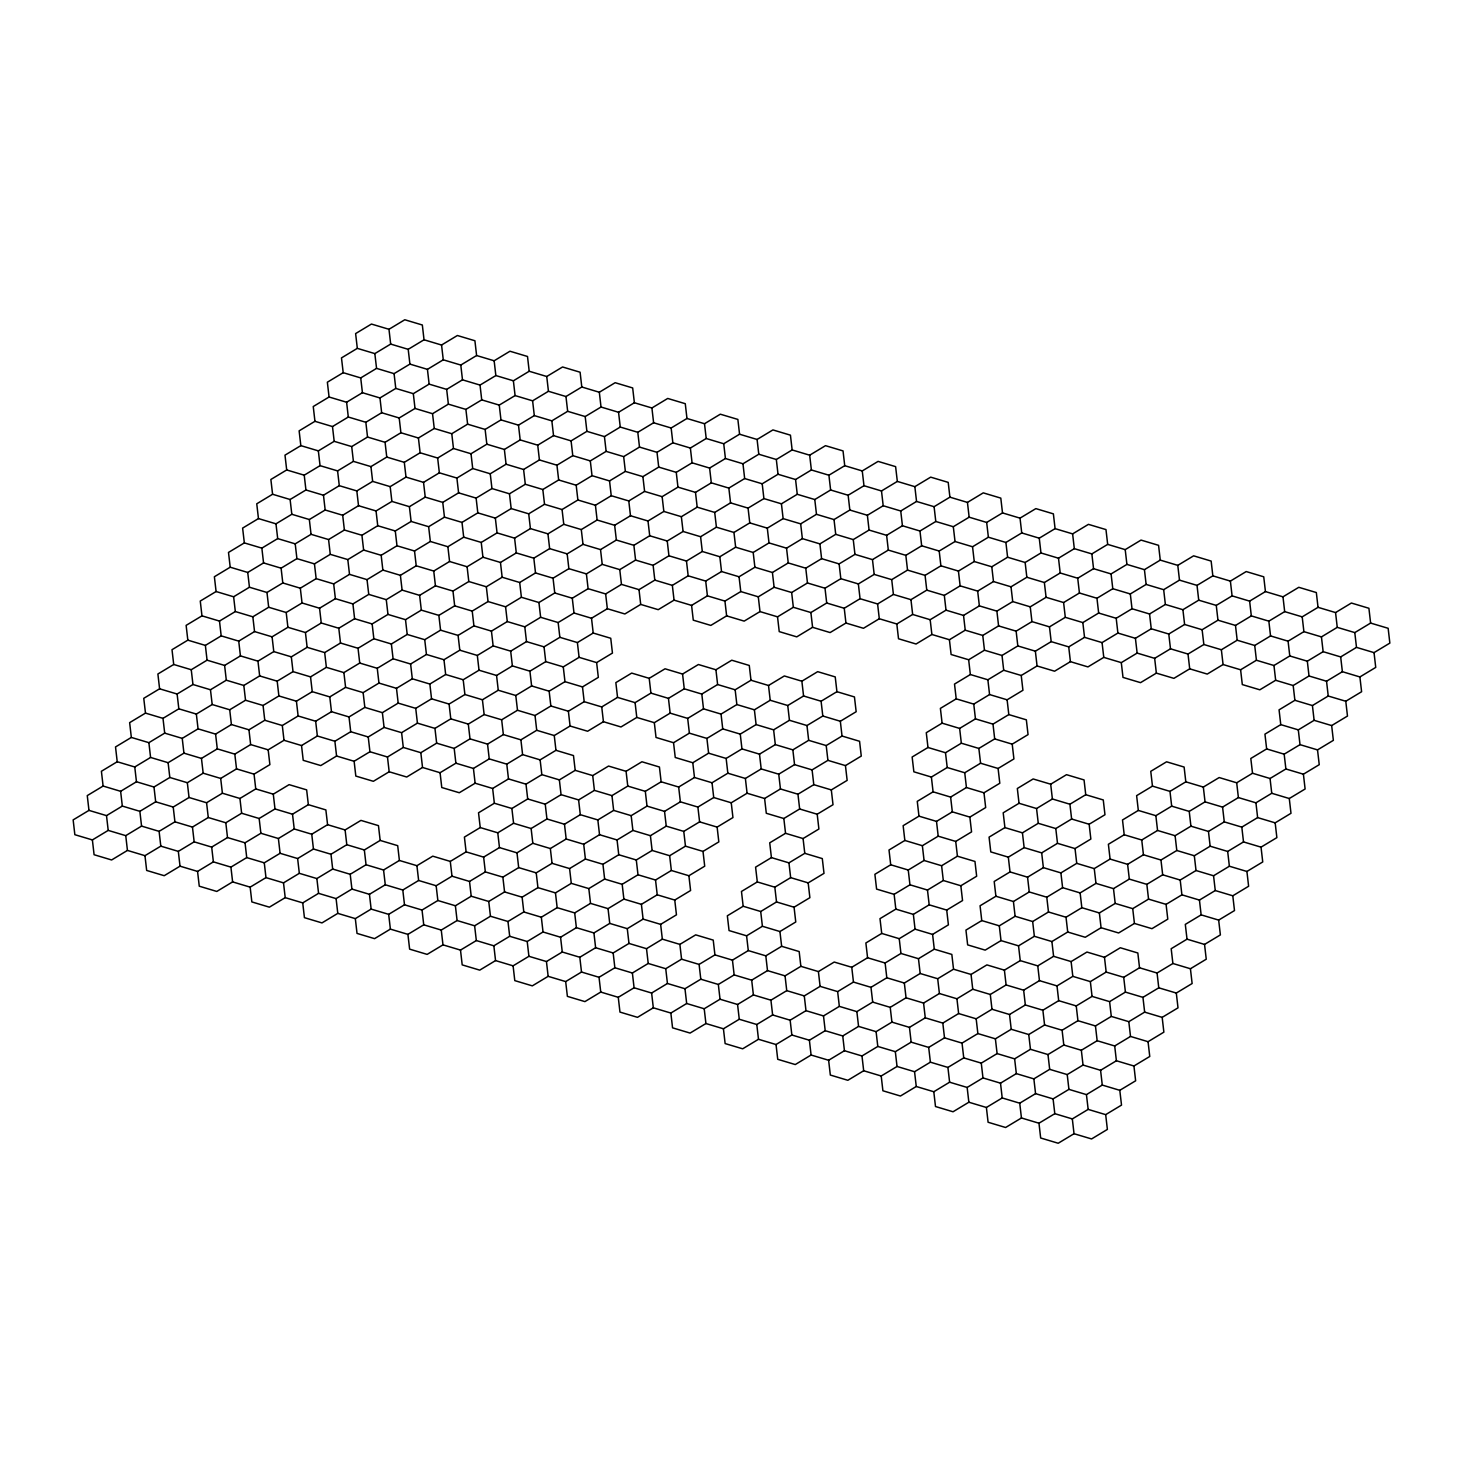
<?xml version="1.0" encoding="UTF-8"?>
<svg xmlns="http://www.w3.org/2000/svg" width="1463" height="1463" viewBox="0 0 1463 1463"><rect width="100%" height="100%" fill="white"/><g stroke="black" fill="none" stroke-linecap="round" stroke-linejoin="round"><path stroke-width="1.5" d="M343.202 372.681L360.721 377.929L376.558 368.383L394.077 373.632L409.914 364.104L427.434 369.353L443.271 359.807L460.79 365.055L476.609 355.527L474.908 340.751L457.389 335.502L441.552 345.03L424.032 339.782L408.195 349.328L390.676 344.079L374.839 353.607L357.319 348.359L341.482 357.905L343.202 372.681L327.365 382.209L329.065 397.003L313.247 406.531L314.947 421.307L299.129 430.853L300.829 445.63L284.992 455.158L286.693 469.952L270.874 479.48L272.575 494.256L256.757 503.802L258.457 518.579L242.62 528.106L244.339 542.901L228.502 552.429L230.203 567.205L214.384 576.751L216.085 591.527L200.266 601.055L201.967 615.85L186.13 625.378L187.831 640.154L172.012 649.7L173.713 664.476L157.894 674.004L159.595 688.799L143.758 698.326L145.477 713.103L129.64 722.649L131.341 737.425L115.522 746.953L117.223 761.748L101.404 771.275L103.105 786.052L87.268 795.598L88.969 810.374L73.15 819.902L74.851 834.696L92.388 839.927L108.207 830.399L125.745 835.647L141.564 826.101L159.101 831.35L174.92 821.822L192.458 827.07L208.276 817.524L225.814 822.773L241.633 813.245L259.152 818.494L274.989 808.948L292.509 814.196L308.346 804.668L325.865 809.917L327.584 824.693L311.747 834.221L294.228 828.972L278.391 838.518L260.871 833.27L245.034 842.798L227.515 837.567L211.678 847.095L194.158 841.847L178.321 851.375L160.802 846.144L144.965 855.672L127.446 850.424L111.609 859.97L94.089 854.721L92.388 839.927M357.319 348.359L355.619 333.582L371.437 324.055L388.975 329.285L404.794 319.757L422.332 325.005L424.032 339.782M329.065 397.003L346.603 402.234L362.422 392.706L379.959 397.954L395.778 388.427L413.316 393.657L429.134 384.129L446.672 389.377L462.491 379.831L480.029 385.08L495.847 375.552L513.385 380.801L529.204 371.255L546.741 376.503L562.56 366.975L580.098 372.224L581.799 387L565.962 396.528L548.442 391.279L532.605 400.825L515.086 395.577L499.249 405.105L481.729 399.874L465.892 409.402L448.373 404.154L432.536 413.7L415.017 408.451L399.198 417.979L381.66 412.731L365.841 422.277L348.304 417.028L332.485 426.556L314.947 421.307M300.829 445.63L318.349 450.878L334.186 441.332L351.705 446.581L367.542 437.053L385.062 442.301L400.899 432.755L418.418 438.004L434.255 428.476L451.774 433.725L467.611 424.179L485.131 429.427L500.968 419.899L518.487 425.148L534.306 415.602L551.844 420.85L567.662 411.322L585.2 416.553L601.019 407.025L618.556 412.273L634.375 402.746L651.913 407.976L667.731 398.448L685.269 403.697L686.97 418.473L671.151 428.001L653.614 422.77L637.795 432.298L620.257 427.05L604.438 436.596L586.901 431.347L571.082 440.875L553.544 435.627L537.726 445.173L520.188 439.924L504.369 449.452L486.832 444.203L471.013 453.749L453.475 448.501L437.656 458.029L420.119 452.78L404.3 462.326L386.762 457.078L370.944 466.606L353.406 461.375L337.587 470.903L320.05 465.655L304.231 475.182L286.693 469.952M476.609 355.527L494.147 360.776L509.965 351.23L527.503 356.478L529.204 371.255M272.575 494.256L290.113 499.505L305.932 489.977L323.469 495.226L339.288 485.679L356.826 490.928L372.644 481.4L390.182 486.63L406.001 477.103L423.538 482.351L439.357 472.823L456.895 478.054L472.714 468.526L490.251 473.774L506.07 464.228L523.589 469.477L539.426 459.949L556.946 465.197L572.783 455.651L590.302 460.9L606.139 451.372L623.659 456.621L639.496 447.075L657.015 452.323L672.852 442.795L690.371 448.044L706.208 438.498L723.728 443.746L739.565 434.218L757.084 439.467L772.921 429.921L790.441 435.169L792.141 449.946L776.323 459.492L758.785 454.243L742.966 463.771L725.429 458.522L709.61 468.069L692.072 462.82L676.253 472.348L658.716 467.099L642.897 476.645L625.359 471.397L609.541 480.925L592.021 475.676L576.184 485.222L558.665 479.974L542.828 489.502L525.308 484.271L509.471 493.799L491.952 488.551L476.115 498.097L458.596 492.848L442.759 502.376L425.239 497.127L409.402 506.673L391.883 501.425L376.046 510.953L358.526 505.704L342.689 515.25L325.17 510.002L309.333 519.53L291.814 514.281L275.977 523.827L258.457 518.579M244.339 542.901L261.859 548.131L277.696 538.603L295.215 543.852L311.052 534.324L328.572 539.554L344.39 530.027L361.928 535.275L377.747 525.729L395.284 530.978L411.103 521.45L428.641 526.698L444.459 517.152L461.997 522.401L477.816 512.873L495.354 518.121L511.172 508.575L528.71 513.824L544.529 504.296L562.066 509.545L577.885 499.999L595.423 505.247L611.241 495.719L628.779 500.949L644.598 491.422L662.136 496.67L677.954 487.142L695.492 492.373L711.311 482.845L728.848 488.093L744.667 478.547L762.205 483.796L778.023 474.268L795.561 479.517L811.38 469.97L828.918 475.219L844.736 465.691L862.256 470.94L878.093 461.394L895.612 466.642L897.331 481.418L881.494 490.965L863.975 485.716L848.138 495.244L830.618 489.995L814.781 499.541L797.262 494.293L781.425 503.821L763.905 498.59L748.068 508.118L730.549 502.87L714.712 512.416L697.193 507.167L681.356 516.695L663.836 511.447L647.999 520.993L630.48 515.744L614.643 525.272L597.123 520.023L581.286 529.569L563.767 524.321L547.948 533.849L530.411 528.6L514.592 538.146L497.054 532.898L481.236 542.426L463.698 537.177L447.879 546.723L430.341 541.475L414.523 551.002L396.985 545.772L381.166 555.3L363.629 550.051L347.81 559.579L330.272 554.349L314.454 563.877L296.916 558.628L281.097 568.174L263.559 562.926L247.741 572.454L230.203 567.205M216.085 591.527L233.623 596.776L249.442 587.23L266.979 592.478L282.798 582.951L300.317 588.199L316.154 578.653L333.674 583.902L349.511 574.374L367.03 579.622L382.867 570.076L400.387 575.325L416.224 565.797L433.743 571.045L449.58 561.499L467.099 566.748L482.936 557.22L500.456 562.45L516.293 552.923L533.812 558.171L549.649 548.625L567.169 553.874L583.006 544.346L600.525 549.594L616.362 540.048L633.881 545.297L649.718 535.769L667.238 541.017L683.075 531.471L700.594 536.72L716.413 527.192L733.951 532.441L749.769 522.894L767.307 528.143L783.126 518.615L800.663 523.864L816.482 514.318L834.02 519.566L849.838 510.038L867.376 515.269L883.195 505.741L900.733 510.989L916.551 501.462L934.089 506.692L949.908 497.164L967.445 502.412L983.264 492.866L1000.802 498.115L1002.502 512.91L986.665 522.437L969.146 517.189L953.309 526.717L935.79 521.486L919.971 531.014L902.433 525.766L886.615 535.312L869.077 530.063L853.258 539.591L835.72 534.342L819.902 543.889L802.364 538.64L786.545 548.168L769.008 542.919L753.189 552.465L735.651 547.217L719.833 556.745L702.295 551.496L686.476 561.042L668.938 555.794L653.12 565.321L635.582 560.091L619.763 569.619L602.226 564.371L586.407 573.898L568.869 568.668L553.051 578.196L535.513 572.947L519.694 582.493L502.156 577.245L486.338 586.773L468.8 581.524L452.981 591.07L435.444 585.822L419.625 595.35L402.106 590.101L386.269 599.647L368.749 594.399L352.912 603.926L335.393 598.678L319.556 608.224L302.036 602.975L286.199 612.503L268.68 607.255L252.843 616.801L235.324 611.552L219.487 621.08L201.967 615.85M581.799 387L599.318 392.249L615.155 382.703L632.674 387.951L634.375 402.746M187.831 640.154L205.369 645.402L221.187 635.875L238.725 641.123L254.544 631.577L272.081 636.826L287.9 627.298L305.438 632.528L321.257 623L338.794 628.249L354.613 618.721L372.151 623.951L387.969 614.423L405.507 619.672L421.326 610.126L438.863 615.374L454.682 605.847L472.22 611.095L488.039 601.549L505.576 606.798L521.395 597.27L538.933 602.518L554.751 592.972L572.289 598.221L588.108 588.693L605.645 593.941L621.464 584.395L639.002 589.644L654.821 580.116L672.34 585.365L688.177 575.819L705.696 581.067L721.533 571.539L739.053 576.769L754.89 567.242L772.409 572.49L788.246 562.944L805.766 568.193L821.603 558.665L839.122 563.913L854.959 554.367L872.478 559.616L888.315 550.088L905.835 555.337L921.672 545.79L939.191 551.039L955.028 541.511L972.548 546.76L988.385 537.214L1005.904 542.462L1021.741 532.934L1039.26 538.183L1055.079 528.637L1072.617 533.885L1088.435 524.357L1105.973 529.588L1107.674 544.382L1091.855 553.91L1074.317 548.662L1058.499 558.208L1040.961 552.959L1025.142 562.487L1007.605 557.238L991.786 566.784L974.248 561.536L958.43 571.064L940.892 565.815L925.073 575.361L907.535 570.113L891.717 579.641L874.179 574.41L858.36 583.938L840.823 578.69L825.004 588.217L807.466 582.987L791.648 592.515L774.11 587.266L758.291 596.813L740.772 591.564L724.935 601.092L707.415 595.843L691.578 605.389L674.059 600.141L658.222 609.669L640.703 604.42L624.866 613.966L607.346 608.718L591.509 618.246L573.99 612.997L558.153 622.543L540.633 617.295L524.796 626.822L507.277 621.574L491.44 631.12L473.921 625.871L458.084 635.399L440.564 630.169L424.727 639.697L407.208 634.448L391.371 643.994L373.851 638.746L358.033 648.274L340.495 643.025L324.676 652.571L307.139 647.323L291.32 656.85L273.782 651.602L257.963 661.148L240.426 655.899L224.607 665.427L207.069 660.179L191.251 669.725L173.713 664.476M159.595 688.799L177.114 694.029L192.951 684.501L210.471 689.75L226.308 680.204L243.827 685.452L259.664 675.924L277.184 681.173L293.021 671.627L310.54 676.875L326.377 667.347L343.896 672.596L359.733 663.05L377.253 668.298L393.09 658.771L410.609 664.019L426.446 654.473L443.966 659.722L459.803 650.194L477.322 655.442L493.141 645.896L510.678 651.145L526.497 641.617L544.035 646.847L559.854 637.319L577.391 642.568L593.21 633.04L610.748 638.27L612.448 653.065L596.63 662.593L579.092 657.344L563.273 666.89L545.736 661.642L529.917 671.17L512.379 665.921L496.56 675.467L479.023 670.219L463.204 679.746L445.666 674.498L429.848 684.044L412.31 678.795L396.491 688.323L378.954 683.075L363.135 692.621L345.597 687.372L329.778 696.9L312.241 691.67L296.422 701.198L278.884 695.949L263.066 705.477L245.528 700.247L229.709 709.774L212.19 704.526L196.353 714.072L178.833 708.824L162.996 718.351L145.477 713.103M131.341 737.425L148.879 742.674L164.697 733.128L182.235 738.376L198.054 728.848L215.591 734.097L231.41 724.551L248.948 729.799L264.766 720.271L282.304 725.52L298.123 715.974L315.661 721.222L331.479 711.695L349.017 716.943L364.836 707.397L382.373 712.646L398.192 703.118L415.73 708.348L431.548 698.82L449.086 704.069L464.905 694.523L482.424 699.771L498.261 690.243L515.781 695.492L531.618 685.946L549.137 691.194L564.974 681.667L582.493 686.915L598.33 677.369L596.63 662.593M117.223 761.748L134.761 766.978L150.579 757.45L168.117 762.698L183.936 753.152L201.455 758.401L217.292 748.873L234.812 754.122L250.648 744.576L268.168 749.824L284.005 740.296L301.524 745.545L317.361 735.999L334.881 741.247L350.718 731.719L368.237 736.968L384.074 727.422L401.594 732.67L417.43 723.143L434.95 728.391L450.787 718.845L468.306 724.094L484.143 714.566L501.663 719.796L517.5 710.268L535.019 715.517L550.856 705.989L568.376 711.219L584.194 701.691L601.732 706.94L617.551 697.394L635.088 702.642L650.907 693.115L668.445 698.363L684.263 688.817L701.801 694.065L717.62 684.538L735.158 689.786L750.976 680.24L768.514 685.489L784.333 675.961L801.87 681.209L817.689 671.663L835.227 676.912L836.927 691.688L821.09 701.234L803.571 695.986L787.752 705.513L770.215 700.265L754.396 709.811L736.858 704.563L721.04 714.09L703.502 708.842L687.683 718.388L670.145 713.139L654.327 722.667L636.789 717.437L620.97 726.965L603.433 721.716L587.614 731.244L570.076 726.014L554.258 735.542L536.72 730.293L520.901 739.839L503.363 734.591L487.545 744.118L470.007 738.87L454.188 748.416L436.651 743.167L420.832 752.695L403.294 747.447L387.476 756.993L369.938 751.744L354.119 761.272L336.581 756.024L320.763 765.57L303.225 760.321L301.524 745.545M686.97 418.473L704.508 423.721L720.326 414.194L737.864 419.424L739.565 434.218M103.105 786.052L120.624 791.3L136.461 781.772L153.981 787.021L169.818 777.475L187.337 782.723L203.174 773.196L220.694 778.426L236.531 768.898L254.05 774.146L269.887 764.619L268.168 749.824M88.969 810.374L106.506 815.623L122.325 806.076L139.863 811.325L155.681 801.797L173.219 807.046L189.038 797.5L206.576 802.748L222.394 793.22L239.932 798.469L255.751 788.923L273.288 794.171L289.107 784.643L306.645 789.874L308.346 804.668M792.141 449.946L809.679 455.194L825.498 445.666L843.035 450.915L844.736 465.691M197.56 871.418L199.261 886.194L216.798 891.442L232.617 881.896L250.155 887.145L265.973 877.617L283.511 882.866L299.33 873.32L316.868 878.568L332.686 869.04L350.206 874.289L366.043 864.743L383.562 869.991L399.399 860.463L397.698 845.669L380.161 840.42L364.342 849.966L346.804 844.718L330.985 854.246L313.448 849.015L297.629 858.543L280.091 853.295L264.273 862.823L246.735 857.592L230.916 867.12L213.379 861.872L197.56 871.418L180.022 866.169L164.203 875.697L146.666 870.448L144.965 855.672M440.07 772.72L441.771 787.515L459.291 792.745L475.128 783.217L492.647 788.466L508.484 778.919L526.003 784.168L541.84 774.64L559.36 779.889L575.197 770.343L573.478 755.566L555.958 750.318L540.121 759.864L522.602 754.615L506.783 764.143L489.245 758.895L473.427 768.441L455.889 763.192L440.07 772.72L422.533 767.472L406.714 777.018L389.176 771.769L373.358 781.297L355.82 776.067L354.119 761.272M327.584 824.693L345.103 829.942L360.94 820.396L378.46 825.644L380.161 840.42M897.331 481.418L914.85 486.667L930.687 477.139L948.207 482.388L949.908 497.164M777.53 616.837L779.23 631.614L796.75 636.862L812.587 627.316L830.106 632.565L845.943 623.037L863.463 628.285L879.3 618.739L896.819 623.988L912.656 614.46L930.175 619.709L946.012 610.162L963.532 615.411L979.369 605.883L996.888 611.132L1012.725 601.586L1030.245 606.834L1046.082 597.306L1063.601 602.537L1079.438 593.009L1096.957 598.257L1112.794 588.711L1130.314 593.96L1146.132 584.432L1163.67 589.68L1179.489 580.134L1197.027 585.383L1212.845 575.855L1211.145 561.079L1193.625 555.83L1177.788 565.358L1160.269 560.11L1144.432 569.656L1126.912 564.407L1111.075 573.935L1093.556 568.686L1077.719 578.232L1060.2 572.984L1044.363 582.512L1026.843 577.263L1011.006 586.809L993.487 581.561L977.668 591.089L960.13 585.858L944.312 595.386L926.774 590.138L910.955 599.665L893.418 594.435L877.599 603.963L860.061 598.714L844.242 608.261L826.705 603.012L810.886 612.54L793.348 607.291L777.53 616.837L759.992 611.589L744.173 621.117L726.636 615.868L710.817 625.414L693.279 620.166L691.578 605.389M836.927 691.688L854.447 696.937L856.166 711.713L840.329 721.259L822.809 716.01L806.973 725.538L789.453 720.29L773.616 729.836L756.097 724.587L740.26 734.115L722.74 728.885L706.903 738.413L689.384 733.164L673.547 742.71L675.248 757.487L692.785 762.735L708.604 753.189L726.142 758.437L741.96 748.91L759.498 754.158L775.317 744.612L792.855 749.861L808.673 740.333L826.211 745.563L842.03 736.035L859.567 741.284L861.268 756.06L845.449 765.606L847.15 780.382L831.313 789.91L813.794 784.662L797.957 794.208L780.437 788.959L764.6 798.487L747.081 793.239L731.244 802.785L732.945 817.561L717.126 827.107L718.827 841.883L703.008 851.411L685.47 846.163L669.652 855.709L652.114 850.46L636.295 859.988L618.758 854.739L602.939 864.286L585.401 859.037L569.582 868.565L552.045 863.335L536.226 872.862L518.688 867.614L502.87 877.142L485.332 871.911L469.513 881.439L451.994 876.191L436.157 885.737L418.637 880.488L402.8 890.016L385.281 884.768L369.444 894.314L351.925 889.065L336.088 898.593L318.568 893.344L302.731 902.89L285.212 897.642L269.375 907.17L251.855 901.921L250.155 887.145M617.551 697.394L615.85 682.618L631.687 673.09L649.206 678.338L665.043 668.792L682.563 674.041L698.4 664.513L715.919 669.761L731.756 660.215L749.275 665.464L750.976 680.24M845.449 765.606L827.912 760.358L812.093 769.885L794.555 764.637L778.737 774.183L761.199 768.935L745.38 778.462L727.843 773.214L712.024 782.76L694.486 777.511L678.667 787.039L661.13 781.791L645.311 791.337L627.773 786.088L611.955 795.616L594.417 790.386L578.598 799.914L561.061 794.665L545.242 804.193L527.704 798.963L511.885 808.49L494.348 803.242L478.529 812.788L480.23 827.564L464.411 837.092L466.112 851.868L450.275 861.414L432.755 856.166L416.918 865.694L399.399 860.463M703.008 851.411L704.709 866.187L688.89 875.734L671.352 870.485L655.534 880.013L637.996 874.783L622.177 884.31L604.64 879.062L588.821 888.59L571.283 883.359L555.465 892.887L537.927 887.639L522.108 897.185L504.57 891.936L488.752 901.464L471.214 896.216L455.395 905.762L437.858 900.513L422.039 910.041L404.501 904.792L388.683 914.338L371.145 909.09L355.326 918.618L337.788 913.369L321.97 922.915L304.432 917.667L302.731 902.89M480.23 827.564L497.767 832.813L513.586 823.267L531.124 828.515L546.943 818.987L564.48 824.236L580.299 814.69L597.837 819.938L613.655 810.411L631.175 815.659L647.012 806.113L664.531 811.362L680.368 801.834L697.888 807.064L713.725 797.536L731.244 802.785M575.197 770.343L592.716 775.591L608.553 766.063L626.073 771.312L641.91 761.766L659.429 767.014L661.13 781.791M1002.502 512.91L1020.022 518.14L1035.859 508.612L1053.378 513.86L1055.079 528.637M466.112 851.868L483.631 857.117L499.468 847.589L516.988 852.838L532.825 843.291L550.344 848.54L566.181 839.012L583.7 844.261L599.537 834.715L617.057 839.963L632.894 830.435L650.413 835.684L666.25 826.138L683.77 831.386L699.607 821.859L717.126 827.107M688.89 875.734L690.591 890.51L674.754 900.056L657.234 894.807L641.397 904.335L623.878 899.087L608.041 908.633L590.522 903.384L574.685 912.912L557.165 907.663L541.328 917.21L523.809 911.961L507.972 921.489L490.452 916.24L474.615 925.786L457.096 920.538L441.259 930.066L423.74 924.817L407.921 934.363L390.383 929.115L374.565 938.643L357.027 933.412L355.326 918.618M949.414 639.733L951.115 654.51L968.652 659.758L984.471 650.212L1002.009 655.461L1017.827 645.933L1035.365 651.181L1051.184 641.635L1068.722 646.884L1084.54 637.356L1102.06 642.604L1117.897 633.058L1135.416 638.307L1151.253 628.779L1168.772 634.028L1184.609 624.482L1202.129 629.73L1217.966 620.202L1235.485 625.433L1251.322 615.905L1268.842 621.153L1284.679 611.625L1302.198 616.856L1318.035 607.328L1316.334 592.552L1298.797 587.303L1282.978 596.831L1265.44 591.582L1249.621 601.128L1232.084 595.88L1216.265 605.408L1198.727 600.177L1182.909 609.705L1165.371 604.457L1149.552 613.985L1132.015 608.754L1116.196 618.282L1098.658 613.034L1082.839 622.58L1065.302 617.331L1049.483 626.859L1031.945 621.61L1016.127 631.156L998.589 625.908L982.77 635.436L965.233 630.187L949.414 639.733L931.876 634.485L916.057 644.013L898.52 638.764L896.819 623.988M674.754 900.056L676.455 914.832L660.636 924.36L643.098 919.111L627.28 928.658L609.742 923.409L593.923 932.937L576.385 927.688L560.567 937.234L543.029 931.986L527.21 941.514L509.691 936.283L493.854 945.811L476.335 940.563L460.498 950.09L442.978 944.86L427.141 954.388L409.622 949.14L407.921 934.363M1107.674 544.382L1125.212 549.631L1141.03 540.085L1158.568 545.333L1160.269 560.11M513.092 965.836L514.793 980.612L532.313 985.861L548.15 976.333L565.669 981.582L581.506 972.035L599.025 977.284L614.862 967.756L632.382 973.005L648.219 963.459L665.738 968.707L681.575 959.179L699.095 964.41L714.932 954.882L713.231 940.106L695.693 934.857L679.874 944.385L662.337 939.136L646.518 948.682L628.98 943.434L613.162 952.962L595.624 947.731L579.805 957.259L562.267 952.011L546.449 961.538L528.911 956.308L513.092 965.836L495.555 960.588L479.736 970.134L462.198 964.885L460.498 950.09M1121.298 662.629L1122.999 677.406L1140.537 682.654L1156.355 673.126L1173.893 678.357L1189.712 668.829L1207.249 674.077L1223.068 664.531L1240.606 669.78L1256.424 660.252L1273.962 665.5L1289.781 655.954L1307.319 661.203L1323.137 651.675L1340.675 656.924L1356.494 647.378L1374.031 652.626L1389.85 643.098L1388.149 628.304L1370.612 623.073L1354.793 632.601L1337.255 627.353L1321.436 636.899L1303.899 631.65L1288.08 641.178L1270.542 635.93L1254.724 645.476L1237.186 640.227L1221.367 649.755L1203.848 644.506L1188.011 654.052L1170.491 648.804L1154.654 658.332L1137.135 653.083L1121.298 662.629L1103.779 657.381L1087.942 666.909L1070.422 661.66L1054.585 671.206L1037.066 665.958L1021.229 675.485L1003.709 670.255L987.872 679.783L970.353 674.534L954.516 684.081L956.217 698.857L940.398 708.385L942.099 723.161L926.28 732.707L927.981 747.483L912.144 757.011L913.863 771.806L931.382 777.054L947.219 767.508L964.739 772.757L980.576 763.229L998.095 768.477L1013.914 758.931L1012.213 744.155L1028.05 734.609L1026.349 719.833L1008.812 714.584L992.993 724.13L975.455 718.882L959.637 728.409L942.099 723.161M764.6 798.487L766.301 813.282L783.839 818.512L799.658 808.984L817.195 814.233L833.014 804.705L831.313 789.91M956.217 698.857L973.755 704.105L989.573 694.559L1007.111 699.808L1022.93 690.28L1021.229 675.485M817.195 814.233L818.896 829.009L803.077 838.555L785.54 833.307L769.721 842.834L771.422 857.611L755.585 867.157L757.304 881.933L741.467 891.461L743.167 906.255L727.349 915.783L729.049 930.559L746.587 935.808L762.406 926.28L779.925 931.529L795.762 921.983L794.062 907.206L809.88 897.679L808.179 882.884L823.998 873.356L822.297 858.58L804.778 853.331L788.941 862.859L771.422 857.611M927.981 747.483L945.5 752.732L961.337 743.204L978.857 748.434L994.694 738.906L1012.213 744.155M1212.845 575.855L1230.383 581.104L1246.202 571.558L1263.739 576.806L1265.44 591.582M618.264 997.309L619.965 1012.085L637.502 1017.334L653.321 1007.806L670.859 1013.054L686.677 1003.508L704.215 1008.757L720.034 999.229L737.571 1004.478L753.39 994.931L770.928 1000.18L786.747 990.652L804.284 995.901L820.103 986.355L837.641 991.603L853.459 982.075L870.979 987.324L886.816 977.778L904.335 983.026L920.172 973.498L937.692 978.729L953.529 969.201L951.828 954.425L934.29 949.176L918.471 958.704L900.934 953.455L885.115 963.001L867.577 957.753L851.759 967.281L834.221 962.051L818.402 971.578L800.864 966.33L785.046 975.858L767.508 970.627L751.689 980.155L734.152 974.907L718.333 984.453L700.795 979.204L684.977 988.732L667.439 983.483L651.62 993.03L634.082 987.781L618.264 997.309L600.744 992.06L584.907 1001.606L567.388 996.358L565.669 981.582M757.304 881.933L774.823 887.181L790.66 877.635L808.179 882.884M998.095 768.477L999.796 783.254L983.977 792.781L966.44 787.533L950.621 797.079L933.083 791.83L917.264 801.358L918.965 816.153L903.146 825.681L904.847 840.457L889.01 850.003L890.711 864.779L874.892 874.307L876.593 889.102L894.131 894.332L909.949 884.804L927.487 890.053L943.306 880.507L960.844 885.755L976.662 876.227L974.961 861.451L957.424 856.202L941.605 865.73L924.067 860.482L908.249 870.028L890.711 864.779M743.167 906.255L760.705 911.504L776.524 901.958L794.062 907.206M918.965 816.153L936.503 821.383L952.322 811.855L969.859 817.104L985.678 807.558L983.977 792.781M714.932 954.882L732.451 960.13L748.288 950.584L765.807 955.833L781.644 946.305L799.164 951.553L800.864 966.33M904.847 840.457L922.367 845.705L938.204 836.178L955.723 841.426L971.56 831.88L969.859 817.104M1019.034 803.278L1003.197 812.806L1004.916 827.601L989.079 837.129L990.78 851.905L1008.318 857.153L1024.137 847.626L1041.674 852.874L1057.493 843.328L1075.031 848.577L1090.849 839.049L1089.149 824.254L1104.967 814.726L1103.267 799.95L1085.747 794.702L1069.91 804.229L1052.391 798.981L1036.554 808.527L1019.034 803.278L1017.334 788.502L1033.152 778.956L1050.69 784.205L1066.509 774.677L1084.046 779.925L1085.747 794.702M1318.035 607.328L1335.554 612.576L1351.391 603.03L1368.911 608.279L1370.612 623.073M1374.031 652.626L1375.732 667.402L1359.895 676.948L1361.596 691.725L1345.777 701.252L1347.478 716.047L1331.659 725.575L1333.36 740.351L1317.523 749.897L1319.242 764.674L1303.405 774.201L1305.106 788.996L1289.287 798.524L1290.988 813.3L1275.169 822.846L1276.87 837.622L1261.033 847.15L1262.734 861.945L1246.915 871.473L1248.616 886.249L1232.797 895.795L1234.498 910.571L1218.661 920.099L1220.38 934.894L1204.543 944.421L1206.244 959.198L1190.425 968.744L1172.887 963.495L1157.068 973.023L1139.531 967.775L1123.712 977.321L1106.174 972.072L1090.356 981.6L1072.818 976.37L1056.999 985.897L1039.462 980.649L1023.643 990.177L1006.105 984.946L990.286 994.474L972.749 989.226L956.93 998.772L939.411 993.523L923.574 1003.051L906.054 997.803L890.217 1007.349L872.698 1002.1L856.861 1011.628L839.341 1006.379L823.504 1015.925L805.985 1010.677L790.148 1020.205L772.629 1014.956L756.792 1024.502L739.272 1019.254L723.435 1028.782L705.916 1023.533L690.079 1033.079L672.559 1027.831L670.859 1013.054M960.844 885.755L962.544 900.55L946.707 910.077L929.188 904.829L913.351 914.375L895.831 909.126L879.995 918.654L881.714 933.431L865.877 942.977L867.577 957.753M1004.916 827.601L1022.436 832.831L1038.273 823.303L1055.792 828.552L1071.629 819.006L1089.149 824.254M1359.895 676.948L1342.376 671.7L1326.539 681.228L1309.019 675.979L1293.182 685.525L1275.663 680.277L1259.826 689.804L1242.306 684.574L1240.606 669.78M881.714 933.431L899.233 938.679L915.052 929.151L932.589 934.4L948.408 924.854L946.707 910.077M1261.033 847.15L1243.513 841.92L1227.676 851.448L1210.157 846.199L1194.32 855.745L1176.801 850.497L1160.964 860.025L1143.444 854.776L1127.607 864.322L1110.088 859.074L1094.251 868.601L1076.731 863.353L1060.894 872.899L1043.375 867.65L1027.556 877.178L1010.019 871.93L994.2 881.476L995.901 896.252L980.064 905.78L981.764 920.574L965.946 930.102L967.646 944.879L985.184 950.127L1001.003 940.599L1018.541 945.848L1034.359 936.302L1051.897 941.55L1067.716 932.022L1085.253 937.271L1101.072 927.725L1118.61 932.973L1134.428 923.446L1151.948 928.676L1167.785 919.148L1166.084 904.372L1181.903 894.826L1199.441 900.074L1215.259 890.546L1232.797 895.795M1303.405 774.201L1285.886 768.971L1270.049 778.499L1252.529 773.25L1236.692 782.796L1219.173 777.548L1203.336 787.076L1185.816 781.827L1169.979 791.373L1152.46 786.125L1136.623 795.653L1138.324 810.429L1122.505 819.975L1124.206 834.751L1108.387 844.279L1110.088 859.074M1345.777 701.252L1328.239 696.022L1312.421 705.55L1294.883 700.302L1279.064 709.848L1280.765 724.624L1264.946 734.152L1266.647 748.928L1250.81 758.474L1252.529 773.25M1190.425 968.744L1192.126 983.52L1176.307 993.048L1158.769 987.818L1142.95 997.345L1125.413 992.097L1109.594 1001.625L1092.056 996.394L1076.238 1005.922L1058.7 1000.674L1042.881 1010.22L1025.344 1004.971L1009.525 1014.499L991.987 1009.251L976.168 1018.797L958.631 1013.548L942.812 1023.076L925.274 1017.827L909.456 1027.373L891.918 1022.125L876.099 1031.653L858.562 1026.404L842.743 1035.95L825.205 1030.702L809.386 1040.23L791.849 1034.999L776.03 1044.527L758.492 1039.279L742.674 1048.806L725.136 1043.576L723.435 1028.782M995.901 896.252L1013.42 901.501L1029.257 891.955L1046.776 897.203L1062.613 887.675L1080.133 892.924L1095.97 883.378L1113.489 888.626L1129.326 879.098L1146.846 884.347L1162.683 874.801L1180.202 880.049L1196.021 870.522L1213.559 875.77L1229.377 866.224L1246.915 871.473M1138.324 810.429L1155.861 815.677L1171.68 806.15L1189.218 811.398L1205.037 801.852L1222.574 807.101L1238.393 797.573L1255.931 802.821L1271.749 793.275L1289.287 798.524M1280.765 724.624L1298.303 729.872L1314.121 720.326L1331.659 725.575M981.764 920.574L999.302 925.823L1015.121 916.277L1032.659 921.525L1048.477 911.998L1066.015 917.228L1081.834 907.7L1099.371 912.949L1115.19 903.421L1132.728 908.651L1148.546 899.123L1166.084 904.372M1124.206 834.751L1141.743 840L1157.562 830.472L1175.1 835.702L1190.919 826.174L1208.456 831.423L1224.275 821.877L1241.813 827.125L1257.631 817.598L1275.169 822.846M1266.647 748.928L1284.167 754.177L1300.004 744.649L1317.523 749.897M1176.307 993.048L1178.008 1007.842L1162.171 1017.37L1144.651 1012.122L1128.814 1021.668L1111.295 1016.419L1095.458 1025.947L1077.938 1020.699L1062.101 1030.245L1044.582 1024.996L1028.745 1034.524L1011.226 1029.275L995.389 1038.821L977.869 1033.573L962.032 1043.101L944.513 1037.852L928.694 1047.398L911.156 1042.15L895.338 1051.678L877.8 1046.447L861.981 1055.975L844.444 1050.727L828.625 1060.254L811.087 1055.024L795.269 1064.552L777.731 1059.303L776.03 1044.527M953.529 969.201L971.048 974.449L986.885 964.903L1004.404 970.152L1020.241 960.624L1037.761 965.873L1053.598 956.327L1071.117 961.575L1086.954 952.047L1104.474 957.296L1120.311 947.75L1137.83 952.998L1139.531 967.775M1162.171 1017.37L1163.871 1032.147L1148.053 1041.693L1130.515 1036.444L1114.696 1045.972L1097.159 1040.723L1081.34 1050.269L1063.802 1045.021L1047.983 1054.549L1030.464 1049.3L1014.627 1058.846L997.108 1053.598L981.271 1063.126L963.751 1057.895L947.914 1067.423L930.395 1062.175L914.558 1071.721L897.038 1066.472L881.201 1076L863.682 1070.751L847.845 1080.297L830.326 1075.049L828.625 1060.254M1148.053 1041.693L1149.753 1056.469L1133.935 1065.997L1116.397 1060.766L1100.578 1070.294L1083.041 1065.046L1067.222 1074.574L1049.684 1069.343L1033.866 1078.871L1016.328 1073.623L1000.509 1083.169L982.971 1077.92L967.153 1087.448L949.615 1082.199L933.796 1091.745L916.259 1086.497L900.44 1096.025L882.902 1090.776L881.201 1076M1218.661 920.099L1201.141 914.869L1185.304 924.397L1187.023 939.173L1171.186 948.719L1172.887 963.495M1133.935 1065.997L1135.635 1080.791L1119.798 1090.319L1102.279 1085.071L1086.442 1094.617L1068.923 1089.368L1053.086 1098.896L1035.566 1093.647L1019.729 1103.193L1002.21 1097.945L986.391 1107.473L968.853 1102.224L953.035 1111.77L935.497 1106.522L933.796 1091.745M1119.798 1090.319L1121.518 1105.095L1105.681 1114.641L1088.161 1109.393L1072.324 1118.921L1054.805 1113.672L1038.968 1123.218L1021.448 1117.97L1005.611 1127.498L988.092 1122.249L986.391 1107.473M1105.681 1114.641L1107.381 1129.418L1091.563 1138.946L1074.025 1133.715L1058.206 1143.243L1040.668 1137.995L1038.968 1123.218M673.547 742.71L656.027 737.462L654.327 722.667M1187.023 939.173L1204.543 944.421M1354.793 632.601L1356.494 647.378M1335.554 612.576L1337.255 627.353M1340.675 656.924L1342.376 671.7M1321.436 636.899L1323.137 651.675M1326.539 681.228L1328.239 696.022M1302.198 616.856L1303.899 631.65M1307.319 661.203L1309.019 675.979M1312.421 705.55L1314.121 720.326M1282.978 596.831L1284.679 611.625M1288.08 641.178L1289.781 655.954M1293.182 685.525L1294.883 700.302M1298.303 729.872L1300.004 744.649M1268.842 621.153L1270.542 635.93M1273.962 665.5L1275.663 680.277M1284.167 754.177L1285.886 768.971M1249.621 601.128L1251.322 615.905M1254.724 645.476L1256.424 660.252M1270.049 778.499L1271.749 793.275M1230.383 581.104L1232.084 595.88M1235.485 625.433L1237.186 640.227M1255.931 802.821L1257.631 817.598M1216.265 605.408L1217.966 620.202M1221.367 649.755L1223.068 664.531M1236.692 782.796L1238.393 797.573M1241.813 827.125L1243.513 841.92M1197.027 585.383L1198.727 600.177M1202.129 629.73L1203.848 644.506M1222.574 807.101L1224.275 821.877M1227.676 851.448L1229.377 866.224M1177.788 565.358L1179.489 580.134M1182.909 609.705L1184.609 624.482M1188.011 654.052L1189.712 668.829M1203.336 787.076L1205.037 801.852M1208.456 831.423L1210.157 846.199M1213.559 875.77L1215.259 890.546M1163.67 589.68L1165.371 604.457M1168.772 634.028L1170.491 648.804M1185.816 781.827L1184.116 767.051L1166.578 761.802L1150.759 771.33L1152.46 786.125M1189.218 811.398L1190.919 826.174M1194.32 855.745L1196.021 870.522M1199.441 900.074L1201.141 914.869M1144.432 569.656L1146.132 584.432M1149.552 613.985L1151.253 628.779M1154.654 658.332L1156.355 673.126M1169.979 791.373L1171.68 806.15M1175.1 835.702L1176.801 850.497M1180.202 880.049L1181.903 894.826M1125.212 549.631L1126.912 564.407M1130.314 593.96L1132.015 608.754M1135.416 638.307L1137.135 653.083M1155.861 815.677L1157.562 830.472M1160.964 860.025L1162.683 874.801M1111.075 573.935L1112.794 588.711M1116.196 618.282L1117.897 633.058M1141.743 840L1143.444 854.776M1146.846 884.347L1148.546 899.123M1157.068 973.023L1158.769 987.818M1091.855 553.91L1093.556 568.686M1096.957 598.257L1098.658 613.034M1102.06 642.604L1103.779 657.381M1127.607 864.322L1129.326 879.098M1132.728 908.651L1134.428 923.446M1142.95 997.345L1144.651 1012.122M1072.617 533.885L1074.317 548.662M1077.719 578.232L1079.438 593.009M1082.839 622.58L1084.54 637.356M1113.489 888.626L1115.19 903.421M1123.712 977.321L1125.413 992.097M1128.814 1021.668L1130.515 1036.444M1058.499 558.208L1060.2 572.984M1063.601 602.537L1065.302 617.331M1068.722 646.884L1070.422 661.66M1094.251 868.601L1095.97 883.378M1099.371 912.949L1101.072 927.725M1104.474 957.296L1106.174 972.072M1109.594 1001.625L1111.295 1016.419M1114.696 1045.972L1116.397 1060.766M1039.26 538.183L1040.961 552.959M1044.363 582.512L1046.082 597.306M1049.483 626.859L1051.184 641.635M1069.91 804.229L1071.629 819.006M1075.031 848.577L1076.731 863.353M1080.133 892.924L1081.834 907.7M1090.356 981.6L1092.056 996.394M1095.458 1025.947L1097.159 1040.723M1100.578 1070.294L1102.279 1085.071M1020.022 518.14L1021.741 532.934M1025.142 562.487L1026.843 577.263M1030.245 606.834L1031.945 621.61M1035.365 651.181L1037.066 665.958M1050.69 784.205L1052.391 798.981M1055.792 828.552L1057.493 843.328M1060.894 872.899L1062.613 887.675M1066.015 917.228L1067.716 932.022M1071.117 961.575L1072.818 976.37M1076.238 1005.922L1077.938 1020.699M1081.34 1050.269L1083.041 1065.046M1086.442 1094.617L1088.161 1109.393M1005.904 542.462L1007.605 557.238M1011.006 586.809L1012.725 601.586M1016.127 631.156L1017.827 645.933M1036.554 808.527L1038.273 823.303M1041.674 852.874L1043.375 867.65M1046.776 897.203L1048.477 911.998M1051.897 941.55L1053.598 956.327M1056.999 985.897L1058.7 1000.674M1062.101 1030.245L1063.802 1045.021M1067.222 1074.574L1068.923 1089.368M1072.324 1118.921L1074.025 1133.715M986.665 522.437L988.385 537.214M991.786 566.784L993.487 581.561M996.888 611.132L998.589 625.908M1002.009 655.461L1003.709 670.255M1007.111 699.808L1008.812 714.584M1022.436 832.831L1024.137 847.626M1027.556 877.178L1029.257 891.955M1032.659 921.525L1034.359 936.302M1037.761 965.873L1039.462 980.649M1042.881 1010.22L1044.582 1024.996M1047.983 1054.549L1049.684 1069.343M1053.086 1098.896L1054.805 1113.672M967.445 502.412L969.146 517.189M972.548 546.76L974.248 561.536M977.668 591.089L979.369 605.883M982.77 635.436L984.471 650.212M987.872 679.783L989.573 694.559M992.993 724.13L994.694 738.906M1008.318 857.153L1010.019 871.93M1013.42 901.501L1015.121 916.277M1018.541 945.848L1020.241 960.624M1023.643 990.177L1025.344 1004.971M1028.745 1034.524L1030.464 1049.3M1033.866 1078.871L1035.566 1093.647M953.309 526.717L955.028 541.511M958.43 571.064L960.13 585.858M963.532 615.411L965.233 630.187M968.652 659.758L970.353 674.534M973.755 704.105L975.455 718.882M978.857 748.434L980.576 763.229M999.302 925.823L1001.003 940.599M1004.404 970.152L1006.105 984.946M1009.525 1014.499L1011.226 1029.275M1014.627 1058.846L1016.328 1073.623M1019.729 1103.193L1021.448 1117.97M934.089 506.692L935.79 521.486M939.191 551.039L940.892 565.815M944.312 595.386L946.012 610.162M959.637 728.409L961.337 743.204M964.739 772.757L966.44 787.533M990.286 994.474L991.987 1009.251M995.389 1038.821L997.108 1053.598M1000.509 1083.169L1002.21 1097.945M914.85 486.667L916.551 501.462M919.971 531.014L921.672 545.79M925.073 575.361L926.774 590.138M930.175 619.709L931.876 634.485M945.5 752.732L947.219 767.508M950.621 797.079L952.322 811.855M955.723 841.426L957.424 856.202M971.048 974.449L972.749 989.226M976.168 1018.797L977.869 1033.573M981.271 1063.126L982.971 1077.92M900.733 510.989L902.433 525.766M905.835 555.337L907.535 570.113M910.955 599.665L912.656 614.46M931.382 777.054L933.083 791.83M936.503 821.383L938.204 836.178M941.605 865.73L943.306 880.507M956.93 998.772L958.631 1013.548M962.032 1043.101L963.751 1057.895M967.153 1087.448L968.853 1102.224M881.494 490.965L883.195 505.741M886.615 535.312L888.315 550.088M891.717 579.641L893.418 594.435M922.367 845.705L924.067 860.482M927.487 890.053L929.188 904.829M932.589 934.4L934.29 949.176M937.692 978.729L939.411 993.523M942.812 1023.076L944.513 1037.852M947.914 1067.423L949.615 1082.199M862.256 470.94L863.975 485.716M867.376 515.269L869.077 530.063M872.478 559.616L874.179 574.41M877.599 603.963L879.3 618.739M908.249 870.028L909.949 884.804M913.351 914.375L915.052 929.151M918.471 958.704L920.172 973.498M923.574 1003.051L925.274 1017.827M928.694 1047.398L930.395 1062.175M848.138 495.244L849.838 510.038M853.258 539.591L854.959 554.367M858.36 583.938L860.061 598.714M894.131 894.332L895.831 909.126M899.233 938.679L900.934 953.455M904.335 983.026L906.054 997.803M909.456 1027.373L911.156 1042.15M914.558 1071.721L916.259 1086.497M828.918 475.219L830.618 489.995M834.02 519.566L835.72 534.342M839.122 563.913L840.823 578.69M844.242 608.261L845.943 623.037M885.115 963.001L886.816 977.778M890.217 1007.349L891.918 1022.125M895.338 1051.678L897.038 1066.472M809.679 455.194L811.38 469.97M814.781 499.541L816.482 514.318M819.902 543.889L821.603 558.665M825.004 588.217L826.705 603.012M840.329 721.259L842.03 736.035M870.979 987.324L872.698 1002.1M876.099 1031.653L877.8 1046.447M795.561 479.517L797.262 494.293M800.663 523.864L802.364 538.64M805.766 568.193L807.466 582.987M810.886 612.54L812.587 627.316M821.09 701.234L822.809 716.01M826.211 745.563L827.912 760.358M851.759 967.281L853.459 982.075M856.861 1011.628L858.562 1026.404M861.981 1055.975L863.682 1070.751M776.323 459.492L778.023 474.268M781.425 503.821L783.126 518.615M786.545 548.168L788.246 562.944M791.648 592.515L793.348 607.291M801.87 681.209L803.571 695.986M806.973 725.538L808.673 740.333M812.093 769.885L813.794 784.662M837.641 991.603L839.341 1006.379M842.743 1035.95L844.444 1050.727M757.084 439.467L758.785 454.243M762.205 483.796L763.905 498.59M767.307 528.143L769.008 542.919M772.409 572.49L774.11 587.266M787.752 705.513L789.453 720.29M792.855 749.861L794.555 764.637M797.957 794.208L799.658 808.984M803.077 838.555L804.778 853.331M818.402 971.578L820.103 986.355M823.504 1015.925L825.205 1030.702M742.966 463.771L744.667 478.547M748.068 508.118L749.769 522.894M753.189 552.465L754.89 567.242M758.291 596.813L759.992 611.589M768.514 685.489L770.215 700.265M773.616 729.836L775.317 744.612M778.737 774.183L780.437 788.959M783.839 818.512L785.54 833.307M788.941 862.859L790.66 877.635M804.284 995.901L805.985 1010.677M809.386 1040.23L811.087 1055.024M723.728 443.746L725.429 458.522M728.848 488.093L730.549 502.87M733.951 532.441L735.651 547.217M739.053 576.769L740.772 591.564M754.396 709.811L756.097 724.587M759.498 754.158L761.199 768.935M774.823 887.181L776.524 901.958M779.925 931.529L781.644 946.305M785.046 975.858L786.747 990.652M790.148 1020.205L791.849 1034.999M704.508 423.721L706.208 438.498M709.61 468.069L711.311 482.845M714.712 512.416L716.413 527.192M719.833 556.745L721.533 571.539M724.935 601.092L726.636 615.868M735.158 689.786L736.858 704.563M740.26 734.115L741.96 748.91M745.38 778.462L747.081 793.239M760.705 911.504L762.406 926.28M765.807 955.833L767.508 970.627M770.928 1000.18L772.629 1014.956M690.371 448.044L692.072 462.82M695.492 492.373L697.193 507.167M700.594 536.72L702.295 551.496M705.696 581.067L707.415 595.843M715.919 669.761L717.62 684.538M721.04 714.09L722.74 728.885M726.142 758.437L727.843 773.214M746.587 935.808L748.288 950.584M751.689 980.155L753.39 994.931M756.792 1024.502L758.492 1039.279M671.151 428.001L672.852 442.795M676.253 472.348L677.954 487.142M681.356 516.695L683.075 531.471M686.476 561.042L688.177 575.819M701.801 694.065L703.502 708.842M706.903 738.413L708.604 753.189M712.024 782.76L713.725 797.536M732.451 960.13L734.152 974.907M737.571 1004.478L739.272 1019.254M651.913 407.976L653.614 422.77M657.015 452.323L658.716 467.099M662.136 496.67L663.836 511.447M667.238 541.017L668.938 555.794M672.34 585.365L674.059 600.141M682.563 674.041L684.263 688.817M687.683 718.388L689.384 733.164M692.785 762.735L694.486 777.511M697.888 807.064L699.607 821.859M718.333 984.453L720.034 999.229M637.795 432.298L639.496 447.075M642.897 476.645L644.598 491.422M647.999 520.993L649.718 535.769M653.12 565.321L654.821 580.116M668.445 698.363L670.145 713.139M678.667 787.039L680.368 801.834M683.77 831.386L685.47 846.163M699.095 964.41L700.795 979.204M704.215 1008.757L705.916 1023.533M618.556 412.273L620.257 427.05M623.659 456.621L625.359 471.397M628.779 500.949L630.48 515.744M633.881 545.297L635.582 560.091M639.002 589.644L640.703 604.42M649.206 678.338L650.907 693.115M664.531 811.362L666.25 826.138M669.652 855.709L671.352 870.485M679.874 944.385L681.575 959.179M684.977 988.732L686.677 1003.508M599.318 392.249L601.019 407.025M604.438 436.596L606.139 451.372M609.541 480.925L611.241 495.719M614.643 525.272L616.362 540.048M619.763 569.619L621.464 584.395M635.088 702.642L636.789 717.437M645.311 791.337L647.012 806.113M650.413 835.684L652.114 850.46M655.534 880.013L657.234 894.807M660.636 924.36L662.337 939.136M665.738 968.707L667.439 983.483M585.2 416.553L586.901 431.347M590.302 460.9L592.021 475.676M595.423 505.247L597.123 520.023M600.525 549.594L602.226 564.371M605.645 593.941L607.346 608.718M626.073 771.312L627.773 786.088M631.175 815.659L632.894 830.435M636.295 859.988L637.996 874.783M641.397 904.335L643.098 919.111M646.518 948.682L648.219 963.459M651.62 993.03L653.321 1007.806M565.962 396.528L567.662 411.322M571.082 440.875L572.783 455.651M576.184 485.222L577.885 499.999M581.286 529.569L583.006 544.346M586.407 573.898L588.108 588.693M591.509 618.246L593.21 633.04M601.732 706.94L603.433 721.716M611.955 795.616L613.655 810.411M617.057 839.963L618.758 854.739M622.177 884.31L623.878 899.087M627.28 928.658L628.98 943.434M632.382 973.005L634.082 987.781M546.741 376.503L548.442 391.279M551.844 420.85L553.544 435.627M556.946 465.197L558.665 479.974M562.066 509.545L563.767 524.321M567.169 553.874L568.869 568.668M572.289 598.221L573.99 612.997M577.391 642.568L579.092 657.344M582.493 686.915L584.194 701.691M592.716 775.591L594.417 790.386M597.837 819.938L599.537 834.715M602.939 864.286L604.64 879.062M608.041 908.633L609.742 923.409M613.162 952.962L614.862 967.756M532.605 400.825L534.306 415.602M537.726 445.173L539.426 459.949M542.828 489.502L544.529 504.296M547.948 533.849L549.649 548.625M553.051 578.196L554.751 592.972M558.153 622.543L559.854 637.319M563.273 666.89L564.974 681.667M568.376 711.219L570.076 726.014M578.598 799.914L580.299 814.69M583.7 844.261L585.401 859.037M588.821 888.59L590.522 903.384M593.923 932.937L595.624 947.731M599.025 977.284L600.744 992.06M513.385 380.801L515.086 395.577M518.487 425.148L520.188 439.924M523.589 469.477L525.308 484.271M528.71 513.824L530.411 528.6M533.812 558.171L535.513 572.947M538.933 602.518L540.633 617.295M544.035 646.847L545.736 661.642M549.137 691.194L550.856 705.989M554.258 735.542L555.958 750.318M559.36 779.889L561.061 794.665M564.48 824.236L566.181 839.012M569.582 868.565L571.283 883.359M574.685 912.912L576.385 927.688M579.805 957.259L581.506 972.035M494.147 360.776L495.847 375.552M499.249 405.105L500.968 419.899M504.369 449.452L506.07 464.228M509.471 493.799L511.172 508.575M514.592 538.146L516.293 552.923M519.694 582.493L521.395 597.27M524.796 626.822L526.497 641.617M529.917 671.17L531.618 685.946M535.019 715.517L536.72 730.293M540.121 759.864L541.84 774.64M545.242 804.193L546.943 818.987M550.344 848.54L552.045 863.335M555.465 892.887L557.165 907.663M560.567 937.234L562.267 952.011M480.029 385.08L481.729 399.874M485.131 429.427L486.832 444.203M490.251 473.774L491.952 488.551M495.354 518.121L497.054 532.898M500.456 562.45L502.156 577.245M505.576 606.798L507.277 621.574M510.678 651.145L512.379 665.921M515.781 695.492L517.5 710.268M520.901 739.839L522.602 754.615M526.003 784.168L527.704 798.963M531.124 828.515L532.825 843.291M536.226 872.862L537.927 887.639M541.328 917.21L543.029 931.986M546.449 961.538L548.15 976.333M460.79 365.055L462.491 379.831M465.892 409.402L467.611 424.179M471.013 453.749L472.714 468.526M476.115 498.097L477.816 512.873M481.236 542.426L482.936 557.22M486.338 586.773L488.039 601.549M491.44 631.12L493.141 645.896M496.56 675.467L498.261 690.243M501.663 719.796L503.363 734.591M506.783 764.143L508.484 778.919M511.885 808.49L513.586 823.267M516.988 852.838L518.688 867.614M522.108 897.185L523.809 911.961M527.21 941.514L528.911 956.308M441.552 345.03L443.271 359.807M446.672 389.377L448.373 404.154M451.774 433.725L453.475 448.501M456.895 478.054L458.596 492.848M461.997 522.401L463.698 537.177M467.099 566.748L468.8 581.524M472.22 611.095L473.921 625.871M477.322 655.442L479.023 670.219M482.424 699.771L484.143 714.566M487.545 744.118L489.245 758.895M492.647 788.466L494.348 803.242M497.767 832.813L499.468 847.589M502.87 877.142L504.57 891.936M507.972 921.489L509.691 936.283M427.434 369.353L429.134 384.129M432.536 413.7L434.255 428.476M437.656 458.029L439.357 472.823M442.759 502.376L444.459 517.152M447.879 546.723L449.58 561.499M452.981 591.07L454.682 605.847M458.084 635.399L459.803 650.194M463.204 679.746L464.905 694.523M468.306 724.094L470.007 738.87M473.427 768.441L475.128 783.217M483.631 857.117L485.332 871.911M488.752 901.464L490.452 916.24M493.854 945.811L495.555 960.588M408.195 349.328L409.914 364.104M413.316 393.657L415.017 408.451M418.418 438.004L420.119 452.78M423.538 482.351L425.239 497.127M428.641 526.698L430.341 541.475M433.743 571.045L435.444 585.822M438.863 615.374L440.564 630.169M443.966 659.722L445.666 674.498M449.086 704.069L450.787 718.845M454.188 748.416L455.889 763.192M469.513 881.439L471.214 896.216M474.615 925.786L476.335 940.563M388.975 329.285L390.676 344.079M394.077 373.632L395.778 388.427M399.198 417.979L400.899 432.755M404.3 462.326L406.001 477.103M409.402 506.673L411.103 521.45M414.523 551.002L416.224 565.797M419.625 595.35L421.326 610.126M424.727 639.697L426.446 654.473M429.848 684.044L431.548 698.82M434.95 728.391L436.651 743.167M450.275 861.414L451.994 876.191M455.395 905.762L457.096 920.538M374.839 353.607L376.558 368.383M379.959 397.954L381.66 412.731M385.062 442.301L386.762 457.078M390.182 486.63L391.883 501.425M395.284 530.978L396.985 545.772M400.387 575.325L402.106 590.101M405.507 619.672L407.208 634.448M410.609 664.019L412.31 678.795M415.73 708.348L417.43 723.143M420.832 752.695L422.533 767.472M436.157 885.737L437.858 900.513M441.259 930.066L442.978 944.86M360.721 377.929L362.422 392.706M365.841 422.277L367.542 437.053M370.944 466.606L372.644 481.4M376.046 510.953L377.747 525.729M381.166 555.3L382.867 570.076M386.269 599.647L387.969 614.423M391.371 643.994L393.09 658.771M396.491 688.323L398.192 703.118M401.594 732.67L403.294 747.447M416.918 865.694L418.637 880.488M422.039 910.041L423.74 924.817M346.603 402.234L348.304 417.028M351.705 446.581L353.406 461.375M356.826 490.928L358.526 505.704M361.928 535.275L363.629 550.051M367.03 579.622L368.749 594.399M372.151 623.951L373.851 638.746M377.253 668.298L378.954 683.075M382.373 712.646L384.074 727.422M387.476 756.993L389.176 771.769M402.8 890.016L404.501 904.792M332.485 426.556L334.186 441.332M337.587 470.903L339.288 485.679M342.689 515.25L344.39 530.027M347.81 559.579L349.511 574.374M352.912 603.926L354.613 618.721M358.033 648.274L359.733 663.05M363.135 692.621L364.836 707.397M368.237 736.968L369.938 751.744M383.562 869.991L385.281 884.768M388.683 914.338L390.383 929.115M318.349 450.878L320.05 465.655M323.469 495.226L325.17 510.002M328.572 539.554L330.272 554.349M333.674 583.902L335.393 598.678M338.794 628.249L340.495 643.025M343.896 672.596L345.597 687.372M349.017 716.943L350.718 731.719M364.342 849.966L366.043 864.743M369.444 894.314L371.145 909.09M304.231 475.182L305.932 489.977M309.333 519.53L311.052 534.324M314.454 563.877L316.154 578.653M319.556 608.224L321.257 623M324.676 652.571L326.377 667.347M329.778 696.9L331.479 711.695M334.881 741.247L336.581 756.024M345.103 829.942L346.804 844.718M350.206 874.289L351.925 889.065M290.113 499.505L291.814 514.281M295.215 543.852L296.916 558.628M300.317 588.199L302.036 602.975M305.438 632.528L307.139 647.323M310.54 676.875L312.241 691.67M315.661 721.222L317.361 735.999M330.985 854.246L332.686 869.04M336.088 898.593L337.788 913.369M275.977 523.827L277.696 538.603M281.097 568.174L282.798 582.951M286.199 612.503L287.9 627.298M291.32 656.85L293.021 671.627M296.422 701.198L298.123 715.974M311.747 834.221L313.448 849.015M316.868 878.568L318.568 893.344M261.859 548.131L263.559 562.926M266.979 592.478L268.68 607.255M272.081 636.826L273.782 651.602M277.184 681.173L278.884 695.949M282.304 725.52L284.005 740.296M292.509 814.196L294.228 828.972M297.629 858.543L299.33 873.32M247.741 572.454L249.442 587.23M252.843 616.801L254.544 631.577M257.963 661.148L259.664 675.924M263.066 705.477L264.766 720.271M273.288 794.171L274.989 808.948M278.391 838.518L280.091 853.295M283.511 882.866L285.212 897.642M233.623 596.776L235.324 611.552M238.725 641.123L240.426 655.899M243.827 685.452L245.528 700.247M248.948 729.799L250.648 744.576M254.05 774.146L255.751 788.923M259.152 818.494L260.871 833.27M264.273 862.823L265.973 877.617M219.487 621.08L221.187 635.875M224.607 665.427L226.308 680.204M229.709 709.774L231.41 724.551M234.812 754.122L236.531 768.898M239.932 798.469L241.633 813.245M245.034 842.798L246.735 857.592M205.369 645.402L207.069 660.179M210.471 689.75L212.19 704.526M215.591 734.097L217.292 748.873M220.694 778.426L222.394 793.22M225.814 822.773L227.515 837.567M230.916 867.12L232.617 881.896M191.251 669.725L192.951 684.501M196.353 714.072L198.054 728.848M201.455 758.401L203.174 773.196M206.576 802.748L208.276 817.524M211.678 847.095L213.379 861.872M177.114 694.029L178.833 708.824M182.235 738.376L183.936 753.152M187.337 782.723L189.038 797.5M192.458 827.07L194.158 841.847M162.996 718.351L164.697 733.128M168.117 762.698L169.818 777.475M173.219 807.046L174.92 821.822M178.321 851.375L180.022 866.169M148.879 742.674L150.579 757.45M153.981 787.021L155.681 801.797M159.101 831.35L160.802 846.144M134.761 766.978L136.461 781.772M139.863 811.325L141.564 826.101M120.624 791.3L122.325 806.076M125.745 835.647L127.446 850.424M106.506 815.623L108.207 830.399"/></g></svg>
